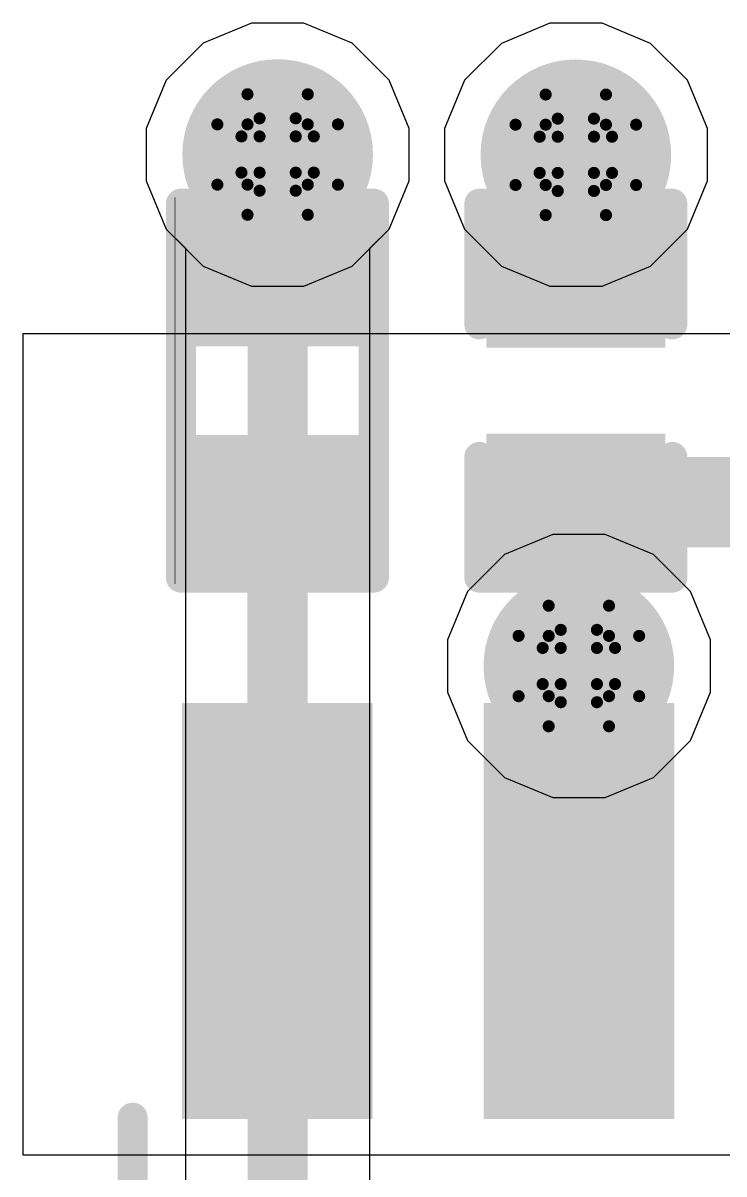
# Model space of a CAD drawing. Header units: inches. Extents: x -3 to 5259, y -3 to 5282.
# Drawn here: x 119.697 to 122.65, y 26.958 to 31.807 of the extents above; entities that cross this region are included whole.
import ezdxf

# ---------------------------------------------------------------- set-up
doc = ezdxf.new("R2010")
doc.units = ezdxf.units.IN
for name, color, linetype in [('Bottom Layer', 5, 'Continuous'), ('Bottom Solder', 6, 'Continuous'), ('Drill Drawing', 1, 'Continuous'), ('Layer 1', 16, 'Continuous'), ('Layer 2', 76, 'Continuous'), ('Top Layer', 1, 'Continuous'), ('Top Overlay', 2, 'Continuous'), ('Top Paste', 8, 'Continuous'), ('Top Solder', 216, 'Continuous'), ('Via Holes', 16, 'Continuous')]:
    doc.layers.add(name, color=color, linetype=linetype)

# ---------------------------------------------------------------- blocks, each defined once
blk = doc.blocks.new('SOIC_8_0_154___3_90___W______21')
at = {"layer": 'Top Layer'}
for points in [[(-3.474999399999999, -0.9349994), (-3.474999399999999, -0.3350006000000001), (-1.92499996, -0.3350005999999998), (-1.92499996, -0.9349993999999998)], [(-3.474999399999999, -2.2049994), (-3.474999399999999, -1.6050006), (-1.92499996, -1.6050006), (-1.92499996, -2.2049994)]]:
    blk.add_hatch(color=1, dxfattribs=at).paths.add_polyline_path(points)
at = {"layer": 'Top Paste'}
for points in [[(-3.474999399999999, -0.9349994), (-3.474999399999999, -0.3350006000000001), (-1.92499996, -0.3350005999999998), (-1.92499996, -0.9349993999999998)], [(-3.474999399999999, -2.2049994), (-3.474999399999999, -1.6050006), (-1.92499996, -1.6050006), (-1.92499996, -2.2049994)]]:
    blk.add_hatch(color=8, dxfattribs=at).paths.add_polyline_path(points)
at = {"layer": 'Top Solder'}
for points in [[(-3.5765994, -1.0365994), (-3.5765994, -0.2334006000000002), (-1.82339996, -0.2334005999999998), (-1.82339996, -1.0365994)], [(-3.5765994, -2.3065994), (-3.5765994, -1.5034006), (-1.82339996, -1.5034006), (-1.82339996, -2.3065994)]]:
    blk.add_hatch(color=216, dxfattribs=at).paths.add_polyline_path(points)
at = {"layer": 'Top Overlay'}
blk.add_lwpolyline([(1.8034, -2.5146, 0.127, 0.127, 0), (-1.8288, -2.5146, 0.127, 0.127, 0)], format="xyseb", dxfattribs=at)
blk.add_lwpolyline([(-1.86055, -2.5146, 0.0635, 0.0635, 1), (-1.79705, -2.5146, 0.0635, 0.0635, 1)], format="xyseb", close=True, dxfattribs=at)
blk = doc.blocks.new('R___0402_81')
at = {"layer": 'Top Layer'}
for points in [[(-0.6985, -0.3175), (-0.6985, 0.3174999999999999), (-0.2413000000000001, 0.3175), (-0.2412999999999999, -0.3174999999999999)], [(0.2413000000000001, -0.3175), (0.2412999999999999, 0.3174999999999999), (0.6985, 0.3175), (0.6985, -0.3174999999999999)]]:
    blk.add_hatch(color=1, dxfattribs=at).paths.add_polyline_path(points)
at = {"layer": 'Top Paste'}
for points in [[(-0.6985, -0.3175), (-0.6985, 0.3174999999999999), (-0.2413000000000001, 0.3175), (-0.2412999999999999, -0.3174999999999999)], [(0.2413000000000001, -0.3175), (0.2412999999999999, 0.3174999999999999), (0.6985, 0.3175), (0.6985, -0.3174999999999999)]]:
    blk.add_hatch(color=8, dxfattribs=at).paths.add_polyline_path(points)
at = {"layer": 'Top Solder'}
for points in [[(-0.75350116, -0.3725011600000001), (-0.75350116, 0.3725011599999999), (-0.18629884, 0.3725011600000001), (-0.1862988399999999, -0.3725011599999999)], [(0.18629884, -0.3725011600000001), (0.1862988399999999, 0.3725011599999999), (0.75350116, 0.3725011600000001), (0.75350116, -0.3725011599999999)]]:
    blk.add_hatch(color=216, dxfattribs=at).paths.add_polyline_path(points)
at = {"layer": 'Top Overlay'}
for points in [[(0.7874, 0.4064, 0.127, 0.127, 0), (-0.7874, 0.4064, 0.127, 0.127, 0)], [(-0.7874, -0.4064, 0.127, 0.127, 0), (-0.7874, 0.4064, 0.127, 0.127, 0)], [(0.7874, -0.4064, 0.127, 0.127, 0), (0.7874, 0.4064, 0.127, 0.127, 0)], [(0.7874, -0.4064, 0.127, 0.127, 0), (-0.7874, -0.4064, 0.127, 0.127, 0)], [(0.8128, -0.4318, 0.0032258, 0.0032258, 0), (-0.8128, -0.4318, 0.0032258, 0.0032258, 0)]]:
    blk.add_lwpolyline(points, format="xyseb", dxfattribs=at)
for points in [[(-0.8191499999999999, 0.4064, 0.0635, 0.0635, 1), (-0.7556499999999999, 0.4064, 0.0635, 0.0635, 1)], [(-0.8191499999999999, 0.4064, 0.0635, 0.0635, 1), (-0.7556499999999999, 0.4064, 0.0635, 0.0635, 1)], [(0.7556499999999999, 0.4064, 0.0635, 0.0635, 1), (0.8191499999999999, 0.4064, 0.0635, 0.0635, 1)], [(0.7556499999999999, 0.4064, 0.0635, 0.0635, 1), (0.8191499999999999, 0.4064, 0.0635, 0.0635, 1)], [(-0.8191499999999999, -0.4064, 0.0635, 0.0635, 1), (-0.7556499999999999, -0.4064, 0.0635, 0.0635, 1)], [(-0.8191499999999999, -0.4064, 0.0635, 0.0635, 1), (-0.7556499999999999, -0.4064, 0.0635, 0.0635, 1)], [(0.7556499999999999, -0.4064, 0.0635, 0.0635, 1), (0.8191499999999999, -0.4064, 0.0635, 0.0635, 1)], [(0.7556499999999999, -0.4064, 0.0635, 0.0635, 1), (0.8191499999999999, -0.4064, 0.0635, 0.0635, 1)], [(-0.81360518, -0.4318, 0.0016129, 0.0016129, 1), (-0.8119948199999999, -0.4318, 0.0016129, 0.0016129, 1)], [(0.8119948199999999, -0.4318, 0.0016129, 0.0016129, 1), (0.81360518, -0.4318, 0.0016129, 0.0016129, 1)]]:
    blk.add_lwpolyline(points, format="xyseb", close=True, dxfattribs=at)
blk = doc.blocks.new('C___0402_246')
at = {"layer": 'Top Layer'}
for points in [[(-0.6985, -0.3175), (-0.6985, 0.3174999999999999), (-0.2413000000000001, 0.3175), (-0.2412999999999999, -0.3174999999999999)], [(0.2413000000000001, -0.3175), (0.2412999999999999, 0.3174999999999999), (0.6985, 0.3175), (0.6985, -0.3174999999999999)]]:
    blk.add_hatch(color=1, dxfattribs=at).paths.add_polyline_path(points)
at = {"layer": 'Top Paste'}
for points in [[(-0.6985, -0.3175), (-0.6985, 0.3174999999999999), (-0.2413000000000001, 0.3175), (-0.2412999999999999, -0.3174999999999999)], [(0.2413000000000001, -0.3175), (0.2412999999999999, 0.3174999999999999), (0.6985, 0.3175), (0.6985, -0.3174999999999999)]]:
    blk.add_hatch(color=8, dxfattribs=at).paths.add_polyline_path(points)
at = {"layer": 'Top Solder'}
for points in [[(-0.7584998799999999, -0.3774998800000001), (-0.7584998799999999, 0.3774998799999999), (-0.1813001200000001, 0.3774998800000001), (-0.1813001199999999, -0.3774998799999999)], [(0.1813001200000001, -0.3774998800000001), (0.1813001199999999, 0.3774998799999999), (0.7584998799999999, 0.3774998800000001), (0.7584998799999999, -0.3774998799999999)]]:
    blk.add_hatch(color=216, dxfattribs=at).paths.add_polyline_path(points)
at = {"layer": 'Top Overlay'}
for points in [[(-0.7874, -0.4064, 0.127, 0.127, 0), (-0.7874, 0.4064, 0.127, 0.127, 0)], [(-0.2794, 0.4064, 0.127, 0.127, 0), (-0.7874, 0.4064, 0.127, 0.127, 0)], [(0.7874, 0.4064, 0.127, 0.127, 0), (0.2794, 0.4064, 0.127, 0.127, 0)], [(0.7874, -0.4064, 0.127, 0.127, 0), (0.7874, 0.4064, 0.127, 0.127, 0)], [(-0.2794, -0.4064, 0.127, 0.127, 0), (-0.7874, -0.4064, 0.127, 0.127, 0)], [(0.7874, -0.4064, 0.127, 0.127, 0), (0.2794, -0.4064, 0.127, 0.127, 0)]]:
    blk.add_lwpolyline(points, format="xyseb", dxfattribs=at)
for points in [[(-0.8191499999999999, 0.4064, 0.0635, 0.0635, 1), (-0.7556499999999999, 0.4064, 0.0635, 0.0635, 1)], [(-0.8191499999999999, 0.4064, 0.0635, 0.0635, 1), (-0.7556499999999999, 0.4064, 0.0635, 0.0635, 1)], [(-0.31115, 0.4064, 0.0635, 0.0635, 1), (-0.24765, 0.4064, 0.0635, 0.0635, 1)], [(0.24765, 0.4064, 0.0635, 0.0635, 1), (0.31115, 0.4064, 0.0635, 0.0635, 1)], [(0.7556499999999999, 0.4064, 0.0635, 0.0635, 1), (0.8191499999999999, 0.4064, 0.0635, 0.0635, 1)], [(0.7556499999999999, 0.4064, 0.0635, 0.0635, 1), (0.8191499999999999, 0.4064, 0.0635, 0.0635, 1)], [(-0.8191499999999999, -0.4064, 0.0635, 0.0635, 1), (-0.7556499999999999, -0.4064, 0.0635, 0.0635, 1)], [(-0.8191499999999999, -0.4064, 0.0635, 0.0635, 1), (-0.7556499999999999, -0.4064, 0.0635, 0.0635, 1)], [(-0.31115, -0.4064, 0.0635, 0.0635, 1), (-0.24765, -0.4064, 0.0635, 0.0635, 1)], [(0.24765, -0.4064, 0.0635, 0.0635, 1), (0.31115, -0.4064, 0.0635, 0.0635, 1)], [(0.7556499999999999, -0.4064, 0.0635, 0.0635, 1), (0.8191499999999999, -0.4064, 0.0635, 0.0635, 1)], [(0.7556499999999999, -0.4064, 0.0635, 0.0635, 1), (0.8191499999999999, -0.4064, 0.0635, 0.0635, 1)]]:
    blk.add_lwpolyline(points, format="xyseb", close=True, dxfattribs=at)

msp = doc.modelspace()

# ---------------------------------------------------------------- hatches: boundary and pattern name
at = {"layer": 'Bottom Layer'}
h = msp.add_hatch(color=5, dxfattribs=at)
edge = h.paths.add_edge_path()
edge.add_arc((120.76952478, 31.25332078), 0.2999994, 0, 360)
h = msp.add_hatch(color=5, dxfattribs=at)
edge = h.paths.add_edge_path()
edge.add_arc((122.02574782, 31.25207872), 0.2999994, 0, 360)
h = msp.add_hatch(color=5, dxfattribs=at)
edge = h.paths.add_edge_path()
edge.add_arc((122.03843766, 29.0984178), 0.2999994, 0, 360)
at = {"layer": 'Bottom Solder'}
h = msp.add_hatch(color=6, dxfattribs=at)
edge = h.paths.add_edge_path()
edge.add_arc((120.76952478, 31.25332078), 0.4015993999999999, 0, 360)
h = msp.add_hatch(color=6, dxfattribs=at)
edge = h.paths.add_edge_path()
edge.add_arc((122.02574782, 31.25207872), 0.4015993999999999, 0, 360)
h = msp.add_hatch(color=6, dxfattribs=at)
edge = h.paths.add_edge_path()
edge.add_arc((122.03843766, 29.0984178), 0.4015993999999999, 0, 360)
at = {"layer": 'Layer 1'}
h = msp.add_hatch(color=16, dxfattribs=at)
edge = h.paths.add_edge_path()
edge.add_arc((120.76952478, 31.25332078), 0.2999994, 0, 360)
h = msp.add_hatch(color=16, dxfattribs=at)
edge = h.paths.add_edge_path()
edge.add_arc((122.02574782, 31.25207872), 0.2999994, 0, 360)
h = msp.add_hatch(color=16, dxfattribs=at)
edge = h.paths.add_edge_path()
edge.add_arc((122.03843766, 29.0984178), 0.2999994, 0, 360)
at = {"layer": 'Layer 2'}
h = msp.add_hatch(color=76, dxfattribs=at)
edge = h.paths.add_edge_path()
edge.add_arc((120.76952478, 31.25332078), 0.2999994, 0, 360)
h = msp.add_hatch(color=76, dxfattribs=at)
edge = h.paths.add_edge_path()
edge.add_arc((122.02574782, 31.25207872), 0.2999994, 0, 360)
h = msp.add_hatch(color=76, dxfattribs=at)
edge = h.paths.add_edge_path()
edge.add_arc((122.03843766, 29.0984178), 0.2999994, 0, 360)
at = {"layer": 'Top Layer'}
h = msp.add_hatch(color=1, dxfattribs=at)
edge = h.paths.add_edge_path()
edge.add_arc((120.76952478, 31.25332078), 0.2999994, 0, 360)
h = msp.add_hatch(color=1, dxfattribs=at)
edge = h.paths.add_edge_path()
edge.add_arc((122.02574782, 31.25207872), 0.2999994, 0, 360)
for points in [[(120.46881926, 30.72847296), (121.0709415, 30.72847296), (121.0709415, 31.25331824), (120.46881926, 31.25331824)], [(121.7250423, 30.7272309), (122.32716454, 30.7272309), (122.32716454, 31.25207618), (121.7250423, 31.25207618)], [(121.73843572, 28.06664948), (122.33843452, 28.06664948), (122.33843452, 29.09841272), (121.73843572, 29.09841272)]]:
    msp.add_hatch(color=1, dxfattribs=at).paths.add_polyline_path(points)
h = msp.add_hatch(color=1, dxfattribs=at)
edge = h.paths.add_edge_path()
edge.add_arc((122.03843766, 29.0984178), 0.2999994, 0, 360)
at = {"layer": 'Top Solder'}
h = msp.add_hatch(color=216, dxfattribs=at)
edge = h.paths.add_edge_path()
edge.add_arc((120.76952478, 31.25332078), 0.4015993999999999, 0, 360)
h = msp.add_hatch(color=216, dxfattribs=at)
edge = h.paths.add_edge_path()
edge.add_arc((122.02574782, 31.25207872), 0.4015993999999999, 0, 360)
h = msp.add_hatch(color=216, dxfattribs=at)
edge = h.paths.add_edge_path()
edge.add_arc((122.03843766, 29.0984178), 0.4015993999999999, 0, 360)
at = {"layer": 'Via Holes'}
h = msp.add_hatch(color=7, dxfattribs=at)
edge = h.paths.add_edge_path()
edge.add_arc((120.76952478, 31.25332078), 0.1499997, 0, 360)
h = msp.add_hatch(color=7, dxfattribs=at)
edge = h.paths.add_edge_path()
edge.add_arc((122.02574782, 31.25207872), 0.1499997, 0, 360)
h = msp.add_hatch(color=7, dxfattribs=at)
edge = h.paths.add_edge_path()
edge.add_arc((122.03843766, 29.0984178), 0.1499997, 0, 360)

# ---------------------------------------------------------------- linework, layer by layer
at = {"layer": 'Bottom Layer'}
for p, q in [((120.65932688, 31.80732018), (120.45571032, 31.72297948)), ((120.65932688, 31.80732018), (120.45571032, 31.72297948)), ((120.87972268, 31.80732018), (120.65932688, 31.80732018)), ((120.87972268, 31.80732018), (120.65932688, 31.80732018)), ((121.08333924, 31.72297948), (120.87972268, 31.80732018)), ((121.08333924, 31.72297948), (120.87972268, 31.80732018)), ((120.45571032, 31.72297948), (120.29986608, 31.56713524)), ((120.45571032, 31.72297948), (120.29986608, 31.56713524)), ((121.23918348, 31.56713524), (121.08333924, 31.72297948)), ((121.23918348, 31.56713524), (121.08333924, 31.72297948)), ((120.29986608, 31.56713524), (120.21552538, 31.36351868)), ((120.29986608, 31.56713524), (120.21552538, 31.36351868)), ((121.32352418, 31.36351868), (121.23918348, 31.56713524)), ((121.32352418, 31.36351868), (121.23918348, 31.56713524)), ((120.21552538, 31.36351868), (120.21552538, 31.14312288)), ((120.21552538, 31.36351868), (120.21552538, 31.14312288)), ((121.32352418, 31.14312288), (121.32352418, 31.36351868)), ((121.32352418, 31.14312288), (121.32352418, 31.36351868)), ((120.21552538, 31.14312288), (120.29986608, 30.93950632)), ((120.21552538, 31.14312288), (120.29986608, 30.93950632)), ((121.23918348, 30.93950632), (121.32352418, 31.14312288)), ((121.23918348, 30.93950632), (121.32352418, 31.14312288)), ((120.29986608, 30.93950632), (120.45571032, 30.78366208)), ((120.29986608, 30.93950632), (120.45571032, 30.78366208)), ((121.08333924, 30.78366208), (121.23918348, 30.93950632)), ((121.08333924, 30.78366208), (121.23918348, 30.93950632)), ((120.45571032, 30.78366208), (120.65932688, 30.69932138)), ((120.45571032, 30.78366208), (120.65932688, 30.69932138)), ((120.87972268, 30.69932138), (121.08333924, 30.78366208)), ((120.87972268, 30.69932138), (121.08333924, 30.78366208)), ((120.65932688, 30.69932138), (120.87972268, 30.69932138)), ((120.65932688, 30.69932138), (120.87972268, 30.69932138)), ((121.92823976, 29.6524172), (121.7246232, 29.5680765)), ((121.92823976, 29.6524172), (121.7246232, 29.5680765)), ((122.14863556, 29.6524172), (121.92823976, 29.6524172)), ((122.14863556, 29.6524172), (121.92823976, 29.6524172)), ((122.35225212, 29.5680765), (122.14863556, 29.6524172)), ((122.35225212, 29.5680765), (122.14863556, 29.6524172)), ((121.7246232, 29.5680765), (121.56877896, 29.41223226)), ((121.7246232, 29.5680765), (121.56877896, 29.41223226)), ((122.50809636, 29.41223226), (122.35225212, 29.5680765)), ((122.50809636, 29.41223226), (122.35225212, 29.5680765)), ((121.56877896, 29.41223226), (121.48443826, 29.2086157)), ((121.56877896, 29.41223226), (121.48443826, 29.2086157)), ((122.59243706, 29.2086157), (122.50809636, 29.41223226)), ((122.59243706, 29.2086157), (122.50809636, 29.41223226)), ((121.48443826, 29.2086157), (121.48443826, 28.9882199)), ((121.48443826, 29.2086157), (121.48443826, 28.9882199)), ((122.59243706, 28.9882199), (122.59243706, 29.2086157)), ((122.59243706, 28.9882199), (122.59243706, 29.2086157)), ((121.48443826, 28.9882199), (121.56877896, 28.78460334)), ((121.48443826, 28.9882199), (121.56877896, 28.78460334)), ((122.50809636, 28.78460334), (122.59243706, 28.9882199)), ((122.50809636, 28.78460334), (122.59243706, 28.9882199)), ((121.56877896, 28.78460334), (121.7246232, 28.6287591)), ((121.56877896, 28.78460334), (121.7246232, 28.6287591)), ((122.35225212, 28.6287591), (122.50809636, 28.78460334)), ((122.35225212, 28.6287591), (122.50809636, 28.78460334)), ((121.7246232, 28.6287591), (121.92823976, 28.5444184)), ((121.7246232, 28.6287591), (121.92823976, 28.5444184)), ((122.14863556, 28.5444184), (122.35225212, 28.6287591)), ((122.14863556, 28.5444184), (122.35225212, 28.6287591)), ((121.92823976, 28.5444184), (122.14863556, 28.5444184)), ((121.92823976, 28.5444184), (122.14863556, 28.5444184))]:
    msp.add_line(p, q, dxfattribs=at)
at = {"layer": 'Drill Drawing'}
for points in [[(120.64252478, 31.38032078, 0.0508, 0.0508, 0), (120.64252478, 31.50732078, 0.0508, 0.0508, 0)], [(120.64252478, 31.50732078, 0.0508, 0.0508, 0), (120.89652478, 31.50732078, 0.0508, 0.0508, 0)], [(120.89652478, 31.38032078, 0.0508, 0.0508, 0), (120.89652478, 31.50732078, 0.0508, 0.0508, 0)], [(121.89874782, 31.37907872, 0.0508, 0.0508, 0), (121.89874782, 31.50607872, 0.0508, 0.0508, 0)], [(121.89874782, 31.50607872, 0.0508, 0.0508, 0), (122.15274782, 31.50607872, 0.0508, 0.0508, 0)], [(122.15274782, 31.37907872, 0.0508, 0.0508, 0), (122.15274782, 31.50607872, 0.0508, 0.0508, 0)], [(120.69332478, 31.32952078, 0.0508, 0.0508, 0), (120.69332478, 31.40572078, 0.0508, 0.0508, 0)], [(120.69332478, 31.40572078, 0.0508, 0.0508, 0), (120.84572478, 31.40572078, 0.0508, 0.0508, 0)], [(120.84572478, 31.32952078, 0.0508, 0.0508, 0), (120.84572478, 31.40572078, 0.0508, 0.0508, 0)], [(121.94954782, 31.32827872, 0.0508, 0.0508, 0), (121.94954782, 31.40447872, 0.0508, 0.0508, 0)], [(121.94954782, 31.40447872, 0.0508, 0.0508, 0), (122.10194782, 31.40447872, 0.0508, 0.0508, 0)], [(122.10194782, 31.32827872, 0.0508, 0.0508, 0), (122.10194782, 31.40447872, 0.0508, 0.0508, 0)], [(120.51552478, 31.12632078, 0.0508, 0.0508, 0), (120.51552478, 31.38032078, 0.0508, 0.0508, 0)], [(120.51552478, 31.38032078, 0.0508, 0.0508, 0), (120.64252478, 31.38032078, 0.0508, 0.0508, 0)], [(120.89652478, 31.38032078, 0.0508, 0.0508, 0), (121.02352478, 31.38032078, 0.0508, 0.0508, 0)], [(121.02352478, 31.12632078, 0.0508, 0.0508, 0), (121.02352478, 31.38032078, 0.0508, 0.0508, 0)], [(121.77174782, 31.12507872, 0.0508, 0.0508, 0), (121.77174782, 31.37907872, 0.0508, 0.0508, 0)], [(121.77174782, 31.37907872, 0.0508, 0.0508, 0), (121.89874782, 31.37907872, 0.0508, 0.0508, 0)], [(122.15274782, 31.37907872, 0.0508, 0.0508, 0), (122.27974782, 31.37907872, 0.0508, 0.0508, 0)], [(122.27974782, 31.12507872, 0.0508, 0.0508, 0), (122.27974782, 31.37907872, 0.0508, 0.0508, 0)], [(120.61712478, 31.17712078, 0.0508, 0.0508, 0), (120.61712478, 31.32952078, 0.0508, 0.0508, 0)], [(120.61712478, 31.32952078, 0.0508, 0.0508, 0), (120.69332478, 31.32952078, 0.0508, 0.0508, 0)], [(120.84572478, 31.32952078, 0.0508, 0.0508, 0), (120.92192478, 31.32952078, 0.0508, 0.0508, 0)], [(120.92192478, 31.17712078, 0.0508, 0.0508, 0), (120.92192478, 31.32952078, 0.0508, 0.0508, 0)], [(121.87334782, 31.17587872, 0.0508, 0.0508, 0), (121.87334782, 31.32827872, 0.0508, 0.0508, 0)], [(121.87334782, 31.32827872, 0.0508, 0.0508, 0), (121.94954782, 31.32827872, 0.0508, 0.0508, 0)], [(122.10194782, 31.32827872, 0.0508, 0.0508, 0), (122.17814782, 31.32827872, 0.0508, 0.0508, 0)], [(122.17814782, 31.17587872, 0.0508, 0.0508, 0), (122.17814782, 31.32827872, 0.0508, 0.0508, 0)], [(120.61712478, 31.17712078, 0.0508, 0.0508, 0), (120.69332478, 31.17712078, 0.0508, 0.0508, 0)], [(120.69332478, 31.10092078, 0.0508, 0.0508, 0), (120.69332478, 31.17712078, 0.0508, 0.0508, 0)], [(120.84572478, 31.17712078, 0.0508, 0.0508, 0), (120.92192478, 31.17712078, 0.0508, 0.0508, 0)], [(120.84572478, 31.10092078, 0.0508, 0.0508, 0), (120.84572478, 31.17712078, 0.0508, 0.0508, 0)], [(121.87334782, 31.17587872, 0.0508, 0.0508, 0), (121.94954782, 31.17587872, 0.0508, 0.0508, 0)], [(121.94954782, 31.09967872, 0.0508, 0.0508, 0), (121.94954782, 31.17587872, 0.0508, 0.0508, 0)], [(122.10194782, 31.17587872, 0.0508, 0.0508, 0), (122.17814782, 31.17587872, 0.0508, 0.0508, 0)], [(122.10194782, 31.09967872, 0.0508, 0.0508, 0), (122.10194782, 31.17587872, 0.0508, 0.0508, 0)], [(120.51552478, 31.12632078, 0.0508, 0.0508, 0), (120.64252478, 31.12632078, 0.0508, 0.0508, 0)], [(120.64252478, 30.99932078, 0.0508, 0.0508, 0), (120.64252478, 31.12632078, 0.0508, 0.0508, 0)], [(120.89652478, 31.12632078, 0.0508, 0.0508, 0), (121.02352478, 31.12632078, 0.0508, 0.0508, 0)], [(120.89652478, 30.99932078, 0.0508, 0.0508, 0), (120.89652478, 31.12632078, 0.0508, 0.0508, 0)], [(121.77174782, 31.12507872, 0.0508, 0.0508, 0), (121.89874782, 31.12507872, 0.0508, 0.0508, 0)], [(121.89874782, 30.99807872, 0.0508, 0.0508, 0), (121.89874782, 31.12507872, 0.0508, 0.0508, 0)], [(122.15274782, 31.12507872, 0.0508, 0.0508, 0), (122.27974782, 31.12507872, 0.0508, 0.0508, 0)], [(122.15274782, 30.99807872, 0.0508, 0.0508, 0), (122.15274782, 31.12507872, 0.0508, 0.0508, 0)], [(120.69332478, 31.10092078, 0.0508, 0.0508, 0), (120.84572478, 31.10092078, 0.0508, 0.0508, 0)], [(121.94954782, 31.09967872, 0.0508, 0.0508, 0), (122.10194782, 31.09967872, 0.0508, 0.0508, 0)], [(120.64252478, 30.99932078, 0.0508, 0.0508, 0), (120.89652478, 30.99932078, 0.0508, 0.0508, 0)], [(121.89874782, 30.99807872, 0.0508, 0.0508, 0), (122.15274782, 30.99807872, 0.0508, 0.0508, 0)], [(121.91143766, 29.2254178, 0.0508, 0.0508, 0), (121.91143766, 29.3524178, 0.0508, 0.0508, 0)], [(121.91143766, 29.3524178, 0.0508, 0.0508, 0), (122.16543766, 29.3524178, 0.0508, 0.0508, 0)], [(122.16543766, 29.2254178, 0.0508, 0.0508, 0), (122.16543766, 29.3524178, 0.0508, 0.0508, 0)], [(121.78443766, 28.9714178, 0.0508, 0.0508, 0), (121.78443766, 29.2254178, 0.0508, 0.0508, 0)], [(121.78443766, 29.2254178, 0.0508, 0.0508, 0), (121.91143766, 29.2254178, 0.0508, 0.0508, 0)], [(121.96223766, 29.1746178, 0.0508, 0.0508, 0), (121.96223766, 29.2508178, 0.0508, 0.0508, 0)], [(121.96223766, 29.2508178, 0.0508, 0.0508, 0), (122.11463766, 29.2508178, 0.0508, 0.0508, 0)], [(122.11463766, 29.1746178, 0.0508, 0.0508, 0), (122.11463766, 29.2508178, 0.0508, 0.0508, 0)], [(122.16543766, 29.2254178, 0.0508, 0.0508, 0), (122.29243766, 29.2254178, 0.0508, 0.0508, 0)], [(122.29243766, 28.9714178, 0.0508, 0.0508, 0), (122.29243766, 29.2254178, 0.0508, 0.0508, 0)], [(121.88603766, 29.0222178, 0.0508, 0.0508, 0), (121.88603766, 29.1746178, 0.0508, 0.0508, 0)], [(121.88603766, 29.1746178, 0.0508, 0.0508, 0), (121.96223766, 29.1746178, 0.0508, 0.0508, 0)], [(122.11463766, 29.1746178, 0.0508, 0.0508, 0), (122.19083766, 29.1746178, 0.0508, 0.0508, 0)], [(122.19083766, 29.0222178, 0.0508, 0.0508, 0), (122.19083766, 29.1746178, 0.0508, 0.0508, 0)], [(121.88603766, 29.0222178, 0.0508, 0.0508, 0), (121.96223766, 29.0222178, 0.0508, 0.0508, 0)], [(121.96223766, 28.9460178, 0.0508, 0.0508, 0), (121.96223766, 29.0222178, 0.0508, 0.0508, 0)], [(122.11463766, 29.0222178, 0.0508, 0.0508, 0), (122.19083766, 29.0222178, 0.0508, 0.0508, 0)], [(122.11463766, 28.9460178, 0.0508, 0.0508, 0), (122.11463766, 29.0222178, 0.0508, 0.0508, 0)], [(121.78443766, 28.9714178, 0.0508, 0.0508, 0), (121.91143766, 28.9714178, 0.0508, 0.0508, 0)], [(121.91143766, 28.8444178, 0.0508, 0.0508, 0), (121.91143766, 28.9714178, 0.0508, 0.0508, 0)], [(122.16543766, 28.9714178, 0.0508, 0.0508, 0), (122.29243766, 28.9714178, 0.0508, 0.0508, 0)], [(122.16543766, 28.8444178, 0.0508, 0.0508, 0), (122.16543766, 28.9714178, 0.0508, 0.0508, 0)], [(121.96223766, 28.9460178, 0.0508, 0.0508, 0), (122.11463766, 28.9460178, 0.0508, 0.0508, 0)], [(121.91143766, 28.8444178, 0.0508, 0.0508, 0), (122.16543766, 28.8444178, 0.0508, 0.0508, 0)]]:
    msp.add_lwpolyline(points, format="xyseb", dxfattribs=at)
for points in [[(120.62982478, 31.50732078, 0.0254, 0.0254, 1), (120.65522478, 31.50732078, 0.0254, 0.0254, 1)], [(120.62982478, 31.50732078, 0.0254, 0.0254, 1), (120.65522478, 31.50732078, 0.0254, 0.0254, 1)], [(120.88382478, 31.50732078, 0.0254, 0.0254, 1), (120.90922478, 31.50732078, 0.0254, 0.0254, 1)], [(120.88382478, 31.50732078, 0.0254, 0.0254, 1), (120.90922478, 31.50732078, 0.0254, 0.0254, 1)], [(121.88604782, 31.50607872, 0.0254, 0.0254, 1), (121.91144782, 31.50607872, 0.0254, 0.0254, 1)], [(121.88604782, 31.50607872, 0.0254, 0.0254, 1), (121.91144782, 31.50607872, 0.0254, 0.0254, 1)], [(122.14004782, 31.50607872, 0.0254, 0.0254, 1), (122.16544782, 31.50607872, 0.0254, 0.0254, 1)], [(122.14004782, 31.50607872, 0.0254, 0.0254, 1), (122.16544782, 31.50607872, 0.0254, 0.0254, 1)], [(120.68062478, 31.40572078, 0.0254, 0.0254, 1), (120.70602478, 31.40572078, 0.0254, 0.0254, 1)], [(120.68062478, 31.40572078, 0.0254, 0.0254, 1), (120.70602478, 31.40572078, 0.0254, 0.0254, 1)], [(120.83302478, 31.40572078, 0.0254, 0.0254, 1), (120.85842478, 31.40572078, 0.0254, 0.0254, 1)], [(120.83302478, 31.40572078, 0.0254, 0.0254, 1), (120.85842478, 31.40572078, 0.0254, 0.0254, 1)], [(121.93684782, 31.40447872, 0.0254, 0.0254, 1), (121.96224782, 31.40447872, 0.0254, 0.0254, 1)], [(121.93684782, 31.40447872, 0.0254, 0.0254, 1), (121.96224782, 31.40447872, 0.0254, 0.0254, 1)], [(122.08924782, 31.40447872, 0.0254, 0.0254, 1), (122.11464782, 31.40447872, 0.0254, 0.0254, 1)], [(122.08924782, 31.40447872, 0.0254, 0.0254, 1), (122.11464782, 31.40447872, 0.0254, 0.0254, 1)], [(120.50282478, 31.38032078, 0.0254, 0.0254, 1), (120.52822478, 31.38032078, 0.0254, 0.0254, 1)], [(120.50282478, 31.38032078, 0.0254, 0.0254, 1), (120.52822478, 31.38032078, 0.0254, 0.0254, 1)], [(120.62982478, 31.38032078, 0.0254, 0.0254, 1), (120.65522478, 31.38032078, 0.0254, 0.0254, 1)], [(120.62982478, 31.38032078, 0.0254, 0.0254, 1), (120.65522478, 31.38032078, 0.0254, 0.0254, 1)], [(120.88382478, 31.38032078, 0.0254, 0.0254, 1), (120.90922478, 31.38032078, 0.0254, 0.0254, 1)], [(120.88382478, 31.38032078, 0.0254, 0.0254, 1), (120.90922478, 31.38032078, 0.0254, 0.0254, 1)], [(121.01082478, 31.38032078, 0.0254, 0.0254, 1), (121.03622478, 31.38032078, 0.0254, 0.0254, 1)], [(121.01082478, 31.38032078, 0.0254, 0.0254, 1), (121.03622478, 31.38032078, 0.0254, 0.0254, 1)], [(121.75904782, 31.37907872, 0.0254, 0.0254, 1), (121.78444782, 31.37907872, 0.0254, 0.0254, 1)], [(121.75904782, 31.37907872, 0.0254, 0.0254, 1), (121.78444782, 31.37907872, 0.0254, 0.0254, 1)], [(121.88604782, 31.37907872, 0.0254, 0.0254, 1), (121.91144782, 31.37907872, 0.0254, 0.0254, 1)], [(121.88604782, 31.37907872, 0.0254, 0.0254, 1), (121.91144782, 31.37907872, 0.0254, 0.0254, 1)], [(122.14004782, 31.37907872, 0.0254, 0.0254, 1), (122.16544782, 31.37907872, 0.0254, 0.0254, 1)], [(122.14004782, 31.37907872, 0.0254, 0.0254, 1), (122.16544782, 31.37907872, 0.0254, 0.0254, 1)], [(122.26704782, 31.37907872, 0.0254, 0.0254, 1), (122.29244782, 31.37907872, 0.0254, 0.0254, 1)], [(122.26704782, 31.37907872, 0.0254, 0.0254, 1), (122.29244782, 31.37907872, 0.0254, 0.0254, 1)], [(120.60442478, 31.32952078, 0.0254, 0.0254, 1), (120.62982478, 31.32952078, 0.0254, 0.0254, 1)], [(120.60442478, 31.32952078, 0.0254, 0.0254, 1), (120.62982478, 31.32952078, 0.0254, 0.0254, 1)], [(120.68062478, 31.32952078, 0.0254, 0.0254, 1), (120.70602478, 31.32952078, 0.0254, 0.0254, 1)], [(120.68062478, 31.32952078, 0.0254, 0.0254, 1), (120.70602478, 31.32952078, 0.0254, 0.0254, 1)], [(120.83302478, 31.32952078, 0.0254, 0.0254, 1), (120.85842478, 31.32952078, 0.0254, 0.0254, 1)], [(120.83302478, 31.32952078, 0.0254, 0.0254, 1), (120.85842478, 31.32952078, 0.0254, 0.0254, 1)], [(120.90922478, 31.32952078, 0.0254, 0.0254, 1), (120.93462478, 31.32952078, 0.0254, 0.0254, 1)], [(120.90922478, 31.32952078, 0.0254, 0.0254, 1), (120.93462478, 31.32952078, 0.0254, 0.0254, 1)], [(121.86064782, 31.32827872, 0.0254, 0.0254, 1), (121.88604782, 31.32827872, 0.0254, 0.0254, 1)], [(121.86064782, 31.32827872, 0.0254, 0.0254, 1), (121.88604782, 31.32827872, 0.0254, 0.0254, 1)], [(121.93684782, 31.32827872, 0.0254, 0.0254, 1), (121.96224782, 31.32827872, 0.0254, 0.0254, 1)], [(121.93684782, 31.32827872, 0.0254, 0.0254, 1), (121.96224782, 31.32827872, 0.0254, 0.0254, 1)], [(122.08924782, 31.32827872, 0.0254, 0.0254, 1), (122.11464782, 31.32827872, 0.0254, 0.0254, 1)], [(122.08924782, 31.32827872, 0.0254, 0.0254, 1), (122.11464782, 31.32827872, 0.0254, 0.0254, 1)], [(122.16544782, 31.32827872, 0.0254, 0.0254, 1), (122.19084782, 31.32827872, 0.0254, 0.0254, 1)], [(122.16544782, 31.32827872, 0.0254, 0.0254, 1), (122.19084782, 31.32827872, 0.0254, 0.0254, 1)], [(120.60442478, 31.17712078, 0.0254, 0.0254, 1), (120.62982478, 31.17712078, 0.0254, 0.0254, 1)], [(120.60442478, 31.17712078, 0.0254, 0.0254, 1), (120.62982478, 31.17712078, 0.0254, 0.0254, 1)], [(120.68062478, 31.17712078, 0.0254, 0.0254, 1), (120.70602478, 31.17712078, 0.0254, 0.0254, 1)], [(120.68062478, 31.17712078, 0.0254, 0.0254, 1), (120.70602478, 31.17712078, 0.0254, 0.0254, 1)], [(120.83302478, 31.17712078, 0.0254, 0.0254, 1), (120.85842478, 31.17712078, 0.0254, 0.0254, 1)], [(120.83302478, 31.17712078, 0.0254, 0.0254, 1), (120.85842478, 31.17712078, 0.0254, 0.0254, 1)], [(120.90922478, 31.17712078, 0.0254, 0.0254, 1), (120.93462478, 31.17712078, 0.0254, 0.0254, 1)], [(120.90922478, 31.17712078, 0.0254, 0.0254, 1), (120.93462478, 31.17712078, 0.0254, 0.0254, 1)], [(121.86064782, 31.17587872, 0.0254, 0.0254, 1), (121.88604782, 31.17587872, 0.0254, 0.0254, 1)], [(121.86064782, 31.17587872, 0.0254, 0.0254, 1), (121.88604782, 31.17587872, 0.0254, 0.0254, 1)], [(121.93684782, 31.17587872, 0.0254, 0.0254, 1), (121.96224782, 31.17587872, 0.0254, 0.0254, 1)], [(121.93684782, 31.17587872, 0.0254, 0.0254, 1), (121.96224782, 31.17587872, 0.0254, 0.0254, 1)], [(122.08924782, 31.17587872, 0.0254, 0.0254, 1), (122.11464782, 31.17587872, 0.0254, 0.0254, 1)], [(122.08924782, 31.17587872, 0.0254, 0.0254, 1), (122.11464782, 31.17587872, 0.0254, 0.0254, 1)], [(122.16544782, 31.17587872, 0.0254, 0.0254, 1), (122.19084782, 31.17587872, 0.0254, 0.0254, 1)], [(122.16544782, 31.17587872, 0.0254, 0.0254, 1), (122.19084782, 31.17587872, 0.0254, 0.0254, 1)], [(120.50282478, 31.12632078, 0.0254, 0.0254, 1), (120.52822478, 31.12632078, 0.0254, 0.0254, 1)], [(120.50282478, 31.12632078, 0.0254, 0.0254, 1), (120.52822478, 31.12632078, 0.0254, 0.0254, 1)], [(120.62982478, 31.12632078, 0.0254, 0.0254, 1), (120.65522478, 31.12632078, 0.0254, 0.0254, 1)], [(120.62982478, 31.12632078, 0.0254, 0.0254, 1), (120.65522478, 31.12632078, 0.0254, 0.0254, 1)], [(120.88382478, 31.12632078, 0.0254, 0.0254, 1), (120.90922478, 31.12632078, 0.0254, 0.0254, 1)], [(120.88382478, 31.12632078, 0.0254, 0.0254, 1), (120.90922478, 31.12632078, 0.0254, 0.0254, 1)], [(121.01082478, 31.12632078, 0.0254, 0.0254, 1), (121.03622478, 31.12632078, 0.0254, 0.0254, 1)], [(121.01082478, 31.12632078, 0.0254, 0.0254, 1), (121.03622478, 31.12632078, 0.0254, 0.0254, 1)], [(121.75904782, 31.12507872, 0.0254, 0.0254, 1), (121.78444782, 31.12507872, 0.0254, 0.0254, 1)], [(121.75904782, 31.12507872, 0.0254, 0.0254, 1), (121.78444782, 31.12507872, 0.0254, 0.0254, 1)], [(121.88604782, 31.12507872, 0.0254, 0.0254, 1), (121.91144782, 31.12507872, 0.0254, 0.0254, 1)], [(121.88604782, 31.12507872, 0.0254, 0.0254, 1), (121.91144782, 31.12507872, 0.0254, 0.0254, 1)], [(122.14004782, 31.12507872, 0.0254, 0.0254, 1), (122.16544782, 31.12507872, 0.0254, 0.0254, 1)], [(122.14004782, 31.12507872, 0.0254, 0.0254, 1), (122.16544782, 31.12507872, 0.0254, 0.0254, 1)], [(122.26704782, 31.12507872, 0.0254, 0.0254, 1), (122.29244782, 31.12507872, 0.0254, 0.0254, 1)], [(122.26704782, 31.12507872, 0.0254, 0.0254, 1), (122.29244782, 31.12507872, 0.0254, 0.0254, 1)], [(120.68062478, 31.10092078, 0.0254, 0.0254, 1), (120.70602478, 31.10092078, 0.0254, 0.0254, 1)], [(120.68062478, 31.10092078, 0.0254, 0.0254, 1), (120.70602478, 31.10092078, 0.0254, 0.0254, 1)], [(120.83302478, 31.10092078, 0.0254, 0.0254, 1), (120.85842478, 31.10092078, 0.0254, 0.0254, 1)], [(120.83302478, 31.10092078, 0.0254, 0.0254, 1), (120.85842478, 31.10092078, 0.0254, 0.0254, 1)], [(121.93684782, 31.09967872, 0.0254, 0.0254, 1), (121.96224782, 31.09967872, 0.0254, 0.0254, 1)], [(121.93684782, 31.09967872, 0.0254, 0.0254, 1), (121.96224782, 31.09967872, 0.0254, 0.0254, 1)], [(122.08924782, 31.09967872, 0.0254, 0.0254, 1), (122.11464782, 31.09967872, 0.0254, 0.0254, 1)], [(122.08924782, 31.09967872, 0.0254, 0.0254, 1), (122.11464782, 31.09967872, 0.0254, 0.0254, 1)], [(120.62982478, 30.99932078, 0.0254, 0.0254, 1), (120.65522478, 30.99932078, 0.0254, 0.0254, 1)], [(120.62982478, 30.99932078, 0.0254, 0.0254, 1), (120.65522478, 30.99932078, 0.0254, 0.0254, 1)], [(120.88382478, 30.99932078, 0.0254, 0.0254, 1), (120.90922478, 30.99932078, 0.0254, 0.0254, 1)], [(120.88382478, 30.99932078, 0.0254, 0.0254, 1), (120.90922478, 30.99932078, 0.0254, 0.0254, 1)], [(121.88604782, 30.99807872, 0.0254, 0.0254, 1), (121.91144782, 30.99807872, 0.0254, 0.0254, 1)], [(121.88604782, 30.99807872, 0.0254, 0.0254, 1), (121.91144782, 30.99807872, 0.0254, 0.0254, 1)], [(122.14004782, 30.99807872, 0.0254, 0.0254, 1), (122.16544782, 30.99807872, 0.0254, 0.0254, 1)], [(122.14004782, 30.99807872, 0.0254, 0.0254, 1), (122.16544782, 30.99807872, 0.0254, 0.0254, 1)], [(121.89873766, 29.3524178, 0.0254, 0.0254, 1), (121.92413766, 29.3524178, 0.0254, 0.0254, 1)], [(121.89873766, 29.3524178, 0.0254, 0.0254, 1), (121.92413766, 29.3524178, 0.0254, 0.0254, 1)], [(122.15273766, 29.3524178, 0.0254, 0.0254, 1), (122.17813766, 29.3524178, 0.0254, 0.0254, 1)], [(122.15273766, 29.3524178, 0.0254, 0.0254, 1), (122.17813766, 29.3524178, 0.0254, 0.0254, 1)], [(121.77173766, 29.2254178, 0.0254, 0.0254, 1), (121.79713766, 29.2254178, 0.0254, 0.0254, 1)], [(121.77173766, 29.2254178, 0.0254, 0.0254, 1), (121.79713766, 29.2254178, 0.0254, 0.0254, 1)], [(121.89873766, 29.2254178, 0.0254, 0.0254, 1), (121.92413766, 29.2254178, 0.0254, 0.0254, 1)], [(121.89873766, 29.2254178, 0.0254, 0.0254, 1), (121.92413766, 29.2254178, 0.0254, 0.0254, 1)], [(121.94953766, 29.2508178, 0.0254, 0.0254, 1), (121.97493766, 29.2508178, 0.0254, 0.0254, 1)], [(121.94953766, 29.2508178, 0.0254, 0.0254, 1), (121.97493766, 29.2508178, 0.0254, 0.0254, 1)], [(122.10193766, 29.2508178, 0.0254, 0.0254, 1), (122.12733766, 29.2508178, 0.0254, 0.0254, 1)], [(122.10193766, 29.2508178, 0.0254, 0.0254, 1), (122.12733766, 29.2508178, 0.0254, 0.0254, 1)], [(122.15273766, 29.2254178, 0.0254, 0.0254, 1), (122.17813766, 29.2254178, 0.0254, 0.0254, 1)], [(122.15273766, 29.2254178, 0.0254, 0.0254, 1), (122.17813766, 29.2254178, 0.0254, 0.0254, 1)], [(122.27973766, 29.2254178, 0.0254, 0.0254, 1), (122.30513766, 29.2254178, 0.0254, 0.0254, 1)], [(122.27973766, 29.2254178, 0.0254, 0.0254, 1), (122.30513766, 29.2254178, 0.0254, 0.0254, 1)], [(121.87333766, 29.1746178, 0.0254, 0.0254, 1), (121.89873766, 29.1746178, 0.0254, 0.0254, 1)], [(121.87333766, 29.1746178, 0.0254, 0.0254, 1), (121.89873766, 29.1746178, 0.0254, 0.0254, 1)], [(121.94953766, 29.1746178, 0.0254, 0.0254, 1), (121.97493766, 29.1746178, 0.0254, 0.0254, 1)], [(121.94953766, 29.1746178, 0.0254, 0.0254, 1), (121.97493766, 29.1746178, 0.0254, 0.0254, 1)], [(122.10193766, 29.1746178, 0.0254, 0.0254, 1), (122.12733766, 29.1746178, 0.0254, 0.0254, 1)], [(122.10193766, 29.1746178, 0.0254, 0.0254, 1), (122.12733766, 29.1746178, 0.0254, 0.0254, 1)], [(122.17813766, 29.1746178, 0.0254, 0.0254, 1), (122.20353766, 29.1746178, 0.0254, 0.0254, 1)], [(122.17813766, 29.1746178, 0.0254, 0.0254, 1), (122.20353766, 29.1746178, 0.0254, 0.0254, 1)], [(121.87333766, 29.0222178, 0.0254, 0.0254, 1), (121.89873766, 29.0222178, 0.0254, 0.0254, 1)], [(121.87333766, 29.0222178, 0.0254, 0.0254, 1), (121.89873766, 29.0222178, 0.0254, 0.0254, 1)], [(121.94953766, 29.0222178, 0.0254, 0.0254, 1), (121.97493766, 29.0222178, 0.0254, 0.0254, 1)], [(121.94953766, 29.0222178, 0.0254, 0.0254, 1), (121.97493766, 29.0222178, 0.0254, 0.0254, 1)], [(122.10193766, 29.0222178, 0.0254, 0.0254, 1), (122.12733766, 29.0222178, 0.0254, 0.0254, 1)], [(122.10193766, 29.0222178, 0.0254, 0.0254, 1), (122.12733766, 29.0222178, 0.0254, 0.0254, 1)], [(122.17813766, 29.0222178, 0.0254, 0.0254, 1), (122.20353766, 29.0222178, 0.0254, 0.0254, 1)], [(122.17813766, 29.0222178, 0.0254, 0.0254, 1), (122.20353766, 29.0222178, 0.0254, 0.0254, 1)], [(121.77173766, 28.9714178, 0.0254, 0.0254, 1), (121.79713766, 28.9714178, 0.0254, 0.0254, 1)], [(121.77173766, 28.9714178, 0.0254, 0.0254, 1), (121.79713766, 28.9714178, 0.0254, 0.0254, 1)], [(121.89873766, 28.9714178, 0.0254, 0.0254, 1), (121.92413766, 28.9714178, 0.0254, 0.0254, 1)], [(121.89873766, 28.9714178, 0.0254, 0.0254, 1), (121.92413766, 28.9714178, 0.0254, 0.0254, 1)], [(122.15273766, 28.9714178, 0.0254, 0.0254, 1), (122.17813766, 28.9714178, 0.0254, 0.0254, 1)], [(122.15273766, 28.9714178, 0.0254, 0.0254, 1), (122.17813766, 28.9714178, 0.0254, 0.0254, 1)], [(122.27973766, 28.9714178, 0.0254, 0.0254, 1), (122.30513766, 28.9714178, 0.0254, 0.0254, 1)], [(122.27973766, 28.9714178, 0.0254, 0.0254, 1), (122.30513766, 28.9714178, 0.0254, 0.0254, 1)], [(121.94953766, 28.9460178, 0.0254, 0.0254, 1), (121.97493766, 28.9460178, 0.0254, 0.0254, 1)], [(121.94953766, 28.9460178, 0.0254, 0.0254, 1), (121.97493766, 28.9460178, 0.0254, 0.0254, 1)], [(122.10193766, 28.9460178, 0.0254, 0.0254, 1), (122.12733766, 28.9460178, 0.0254, 0.0254, 1)], [(122.10193766, 28.9460178, 0.0254, 0.0254, 1), (122.12733766, 28.9460178, 0.0254, 0.0254, 1)], [(121.89873766, 28.8444178, 0.0254, 0.0254, 1), (121.92413766, 28.8444178, 0.0254, 0.0254, 1)], [(121.89873766, 28.8444178, 0.0254, 0.0254, 1), (121.92413766, 28.8444178, 0.0254, 0.0254, 1)], [(122.15273766, 28.8444178, 0.0254, 0.0254, 1), (122.17813766, 28.8444178, 0.0254, 0.0254, 1)], [(122.15273766, 28.8444178, 0.0254, 0.0254, 1), (122.17813766, 28.8444178, 0.0254, 0.0254, 1)]]:
    msp.add_lwpolyline(points, format="xyseb", close=True, dxfattribs=at)
at = {"layer": 'Layer 1'}
for p, q in [((120.65932688, 31.80732018), (120.45571032, 31.72297948)), ((120.87972268, 31.80732018), (120.65932688, 31.80732018)), ((121.08333924, 31.72297948), (120.87972268, 31.80732018)), ((120.45571032, 31.72297948), (120.29986608, 31.56713524)), ((121.23918348, 31.56713524), (121.08333924, 31.72297948)), ((120.29986608, 31.56713524), (120.21552538, 31.36351868)), ((121.32352418, 31.36351868), (121.23918348, 31.56713524)), ((120.21552538, 31.36351868), (120.21552538, 31.14312288)), ((121.32352418, 31.14312288), (121.32352418, 31.36351868)), ((120.21552538, 31.14312288), (120.29986608, 30.93950632)), ((121.23918348, 30.93950632), (121.32352418, 31.14312288)), ((120.29986608, 30.93950632), (120.45571032, 30.78366208)), ((121.08333924, 30.78366208), (121.23918348, 30.93950632)), ((120.45571032, 30.78366208), (120.65932688, 30.69932138)), ((120.87972268, 30.69932138), (121.08333924, 30.78366208)), ((120.65932688, 30.69932138), (120.87972268, 30.69932138)), ((121.92823976, 29.6524172), (121.7246232, 29.5680765)), ((122.14863556, 29.6524172), (121.92823976, 29.6524172)), ((122.35225212, 29.5680765), (122.14863556, 29.6524172)), ((121.7246232, 29.5680765), (121.56877896, 29.41223226)), ((122.50809636, 29.41223226), (122.35225212, 29.5680765)), ((121.56877896, 29.41223226), (121.48443826, 29.2086157)), ((122.59243706, 29.2086157), (122.50809636, 29.41223226)), ((121.48443826, 29.2086157), (121.48443826, 28.9882199)), ((122.59243706, 28.9882199), (122.59243706, 29.2086157)), ((121.48443826, 28.9882199), (121.56877896, 28.78460334)), ((122.50809636, 28.78460334), (122.59243706, 28.9882199)), ((121.56877896, 28.78460334), (121.7246232, 28.6287591)), ((122.35225212, 28.6287591), (122.50809636, 28.78460334)), ((121.7246232, 28.6287591), (121.92823976, 28.5444184)), ((122.14863556, 28.5444184), (122.35225212, 28.6287591)), ((121.92823976, 28.5444184), (122.14863556, 28.5444184))]:
    msp.add_line(p, q, dxfattribs=at)
at = {"layer": 'Layer 2'}
for p, q in [((120.65932688, 31.80732018), (120.45571032, 31.72297948)), ((120.87972268, 31.80732018), (120.65932688, 31.80732018)), ((121.08333924, 31.72297948), (120.87972268, 31.80732018)), ((121.91554992, 31.80607812), (121.71193336, 31.72173742)), ((122.13594572, 31.80607812), (121.91554992, 31.80607812)), ((122.33956228, 31.72173742), (122.13594572, 31.80607812)), ((120.45571032, 31.72297948), (120.29986608, 31.56713524)), ((121.23918348, 31.56713524), (121.08333924, 31.72297948)), ((121.71193336, 31.72173742), (121.55608912, 31.56589318)), ((122.49540652, 31.56589318), (122.33956228, 31.72173742)), ((120.29986608, 31.56713524), (120.21552538, 31.36351868)), ((121.32352418, 31.36351868), (121.23918348, 31.56713524)), ((121.55608912, 31.56589318), (121.47174842, 31.36227662)), ((122.57974722, 31.36227662), (122.49540652, 31.56589318)), ((120.21552538, 31.36351868), (120.21552538, 31.14312288)), ((121.32352418, 31.14312288), (121.32352418, 31.36351868)), ((121.47174842, 31.36227662), (121.47174842, 31.14188082)), ((122.57974722, 31.14188082), (122.57974722, 31.36227662)), ((120.21552538, 31.14312288), (120.29986608, 30.93950632)), ((121.23918348, 30.93950632), (121.32352418, 31.14312288)), ((121.47174842, 31.14188082), (121.55608912, 30.93826426)), ((122.49540652, 30.93826426), (122.57974722, 31.14188082)), ((120.29986608, 30.93950632), (120.38105972, 30.85831268)), ((121.15798984, 30.85831268), (121.23918348, 30.93950632)), ((121.55608912, 30.93826426), (121.71193336, 30.78242002)), ((122.33956228, 30.78242002), (122.49540652, 30.93826426)), ((120.38105972, 30.85831268), (120.38105972, 25.81029128)), ((121.15798984, 25.64938482), (121.15798984, 30.85831268)), ((121.71193336, 30.78242002), (121.91554992, 30.69807932)), ((122.13594572, 30.69807932), (122.33956228, 30.78242002)), ((121.91554992, 30.69807932), (122.13594572, 30.69807932))]:
    msp.add_line(p, q, dxfattribs=at)
msp.add_lwpolyline([(120.76952478, 25.64938482, 0.254, 0.254, 0), (120.76952478, 31.25332078, 0.254, 0.254, 0)], format="xyseb", dxfattribs=at)
msp.add_lwpolyline([(120.70602478, 31.25332078, 0.127, 0.127, 1), (120.83302478, 31.25332078, 0.127, 0.127, 1)], format="xyseb", close=True, dxfattribs=at)
at = {"layer": 'Top Layer'}
for p, q in [((119.6968142, 27.03764976), (119.69685992, 30.49987042)), ((119.69685992, 30.49987042), (133.09600508, 30.49987042)), ((133.09598222, 27.03764976), (119.6968142, 27.03764976))]:
    msp.add_line(p, q, dxfattribs=at)
for points in [[(120.76952478, 30.72954992, 0.3809999999999999, 0.3809999999999999, 0), (120.76952478, 31.25332078, 0.3809999999999999, 0.3809999999999999, 0)], [(122.02574782, 30.72830786, 0.3809999999999999, 0.3809999999999999, 0), (122.02574782, 31.25207872, 0.3809999999999999, 0.3809999999999999, 0)], [(120.76844782, 30.72847296, 0.2032, 0.2032, 0), (120.76952478, 30.72954992, 0.2032, 0.2032, 0)], [(122.02467086, 30.7272309, 0.2032, 0.2032, 0), (122.02574782, 30.72830786, 0.2032, 0.2032, 0)], [(122.02574782, 29.78850786, 0.3809999999999999, 0.3809999999999999, 0), (122.0258291, 29.78858914, 0.3809999999999999, 0.3809999999999999, 0)], [(122.02574782, 29.78850786, 0.3809999999999999, 0.3809999999999999, 0), (122.03844782, 29.77580786, 0.3809999999999999, 0.3809999999999999, 0)], [(122.0258291, 29.78858914, 0.3809999999999999, 0.3809999999999999, 0), (123.30836654, 29.78858914, 0.3809999999999999, 0.3809999999999999, 0)], [(122.03844782, 28.06665202, 0.3809999999999999, 0.3809999999999999, 0), (122.03844782, 29.77580786, 0.3809999999999999, 0.3809999999999999, 0)], [(120.76844782, 28.06665202, 0.254, 0.254, 0), (120.76844782, 29.78867042, 0.254, 0.254, 0)]]:
    msp.add_lwpolyline(points, format="xyseb", dxfattribs=at)
for points in [[(120.67427478, 31.25332078, 0.1905, 0.1905, 1), (120.86477478, 31.25332078, 0.1905, 0.1905, 1)], [(121.93049782, 31.25207872, 0.1905, 0.1905, 1), (122.12099782, 31.25207872, 0.1905, 0.1905, 1)], [(120.67427478, 30.72954992, 0.1905, 0.1905, 1), (120.86477478, 30.72954992, 0.1905, 0.1905, 1)], [(121.93049782, 30.72830786, 0.1905, 0.1905, 1), (122.12099782, 30.72830786, 0.1905, 0.1905, 1)], [(120.71764782, 30.72847296, 0.1016, 0.1016, 1), (120.81924782, 30.72847296, 0.1016, 0.1016, 1)], [(120.71872478, 30.72954992, 0.1016, 0.1016, 1), (120.82032478, 30.72954992, 0.1016, 0.1016, 1)], [(121.97387086, 30.7272309, 0.1016, 0.1016, 1), (122.07547086, 30.7272309, 0.1016, 0.1016, 1)], [(121.97494782, 30.72830786, 0.1016, 0.1016, 1), (122.07654782, 30.72830786, 0.1016, 0.1016, 1)], [(121.93049782, 29.78850786, 0.1905, 0.1905, 1), (122.12099782, 29.78850786, 0.1905, 0.1905, 1)], [(121.93049782, 29.78850786, 0.1905, 0.1905, 1), (122.12099782, 29.78850786, 0.1905, 0.1905, 1)], [(121.9305791, 29.78858914, 0.1905, 0.1905, 1), (122.1210791, 29.78858914, 0.1905, 0.1905, 1)], [(121.9305791, 29.78858914, 0.1905, 0.1905, 1), (122.1210791, 29.78858914, 0.1905, 0.1905, 1)], [(121.94319782, 29.77580786, 0.1905, 0.1905, 1), (122.13369782, 29.77580786, 0.1905, 0.1905, 1)], [(121.94319782, 29.77580786, 0.1905, 0.1905, 1), (122.13369782, 29.77580786, 0.1905, 0.1905, 1)], [(120.70494782, 29.78867042, 0.127, 0.127, 1), (120.83194782, 29.78867042, 0.127, 0.127, 1)], [(121.94319782, 28.06665202, 0.1905, 0.1905, 1), (122.13369782, 28.06665202, 0.1905, 0.1905, 1)], [(120.70494782, 28.06665202, 0.127, 0.127, 1), (120.83194782, 28.06665202, 0.127, 0.127, 1)]]:
    msp.add_lwpolyline(points, format="xyseb", close=True, dxfattribs=at)

# ---------------------------------------------------------------- block references
at = {"rotation": 270}
for name, p in [('R___0402_81', (120.76844274, 30.25857041999999)), ('C___0402_246', (122.02574274, 30.25840786)), ('SOIC_8_0_154___3_90___W______21', (122.67344274, 25.3666498))]:
    msp.add_blockref(name, p, dxfattribs=at)

doc.saveas('drawing.dxf')
